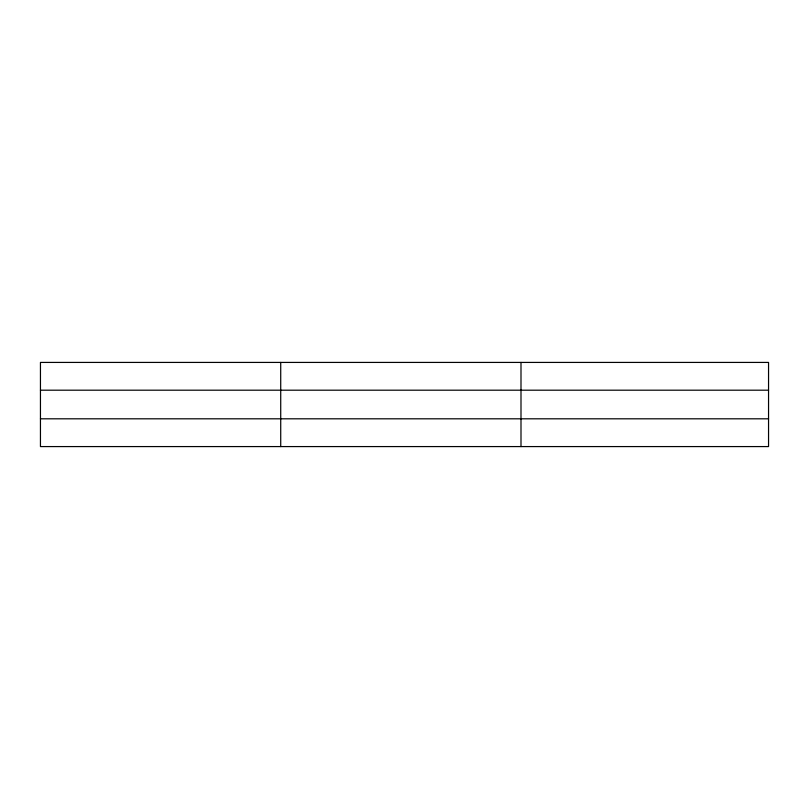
<?xml version="1.0" encoding="UTF-8"?>
<svg xmlns="http://www.w3.org/2000/svg" width="809" height="809" viewBox="0 0 809 809"><rect width="100%" height="100%" fill="white"/><g stroke="black" fill="none" stroke-linecap="round" stroke-linejoin="round"><path stroke-width="1.21" d="M280.723 362.422L280.723 446.578M520.996 362.422L520.996 446.578M768.55 390.191L768.55 362.422L40.45 362.422L40.45 446.578L768.55 446.578L768.55 390.191L40.45 390.191M40.45 418.809L768.55 418.809"/></g></svg>
